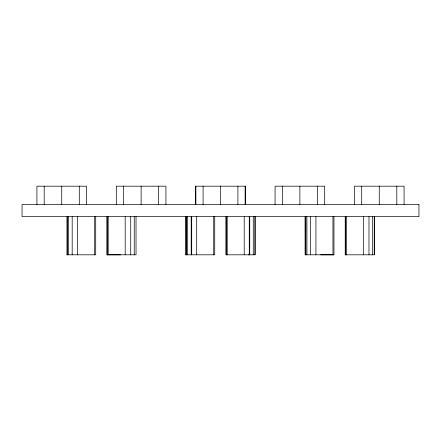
<?xml version="1.0" encoding="UTF-8"?>
<svg xmlns="http://www.w3.org/2000/svg" width="441" height="441" viewBox="0 0 441 441"><rect width="100%" height="100%" fill="white"/><g stroke="black" fill="none" stroke-linecap="round" stroke-linejoin="round"><path stroke-width="0.66" d="M320.601 254.81L333.958 254.81L333.958 216.63M255.047 254.815L255.058 216.63L255.047 254.815L225.968 254.815L225.968 216.63M374.271 254.815L374.293 216.63L374.271 254.815L345.204 254.815L345.204 216.63M136.021 216.63L136.037 254.81L106.954 254.815L106.948 216.63M120.558 254.81L107.202 254.815L107.202 216.63L108.205 216.63L108.205 254.81L107.202 254.815M185.953 216.63L186.604 216.63L186.604 254.81L185.959 254.815L185.92 216.63L185.959 254.815M305.216 216.63L305.216 254.815L305.15 216.63L305.833 216.63L305.833 254.81L305.216 254.815L333.958 254.81M66.944 254.815L67.583 254.81L67.583 216.63L66.944 216.63L66.944 254.815L95.708 254.81L95.708 216.63M185.92 254.81L214.728 254.81L214.728 216.63M248.597 254.81L249.193 254.815M404.077 204.574L404.077 186.185L354.443 186.185L354.443 204.574M396.812 186.185L396.812 204.574M379.26 186.185L379.26 204.574M372.496 216.63L372.502 254.81M368.979 216.63L368.979 254.81M363.445 216.63L363.445 254.81M361.708 186.185L361.708 204.574M332.955 216.63L332.955 254.81M324.697 204.574L324.697 186.185L275.063 186.185L275.063 204.574M317.432 186.185L317.432 204.574M315.927 216.63L315.927 254.81M310.436 216.63L310.436 254.81M306.914 216.63L306.914 254.81M299.88 186.185L299.88 204.574M282.328 186.185L282.328 204.574M253.266 216.63L253.266 254.81M245.317 204.574L245.317 186.185L195.683 186.185L195.683 204.574M245.13 186.185L245.13 204.574M244.209 216.63L244.215 254.81M237.914 186.185L237.914 204.574M220.5 186.185L220.5 204.574M213.72 216.63L213.725 254.81M203.086 186.185L203.086 204.574M196.692 216.63L196.692 254.81M195.87 186.185L195.87 204.574M187.684 216.63L187.684 254.81M165.937 204.574L165.937 186.185L116.303 186.185L116.303 204.574M158.672 186.185L158.672 204.574M141.12 186.185L141.12 204.574M134.246 216.63L134.246 254.81M130.723 216.63L130.723 254.81M125.189 216.63L125.194 254.81M123.568 186.185L123.568 204.574M94.699 216.63L94.705 254.81M86.557 204.574L86.557 186.185L36.923 186.185L36.923 204.574M79.292 186.185L79.292 204.574M77.671 216.63L77.671 254.81M72.181 216.63L72.181 254.81M68.664 216.63L68.664 254.81M61.74 186.185L61.74 204.574M44.188 186.185L44.188 204.574M227.225 216.63L226.222 216.63L226.222 254.815L227.225 254.81L227.225 216.63M249.744 216.63L249.259 216.63L249.259 254.815L249.744 254.81L249.744 216.63M346.461 216.63L345.452 216.63L345.452 254.815L346.461 254.81L346.461 216.63M418.95 204.574L22.05 204.574L22.05 216.63L418.95 216.63L418.95 204.574M191.708 216.63L191.201 216.63L191.201 254.81L191.708 254.815L191.708 216.63"/></g></svg>
